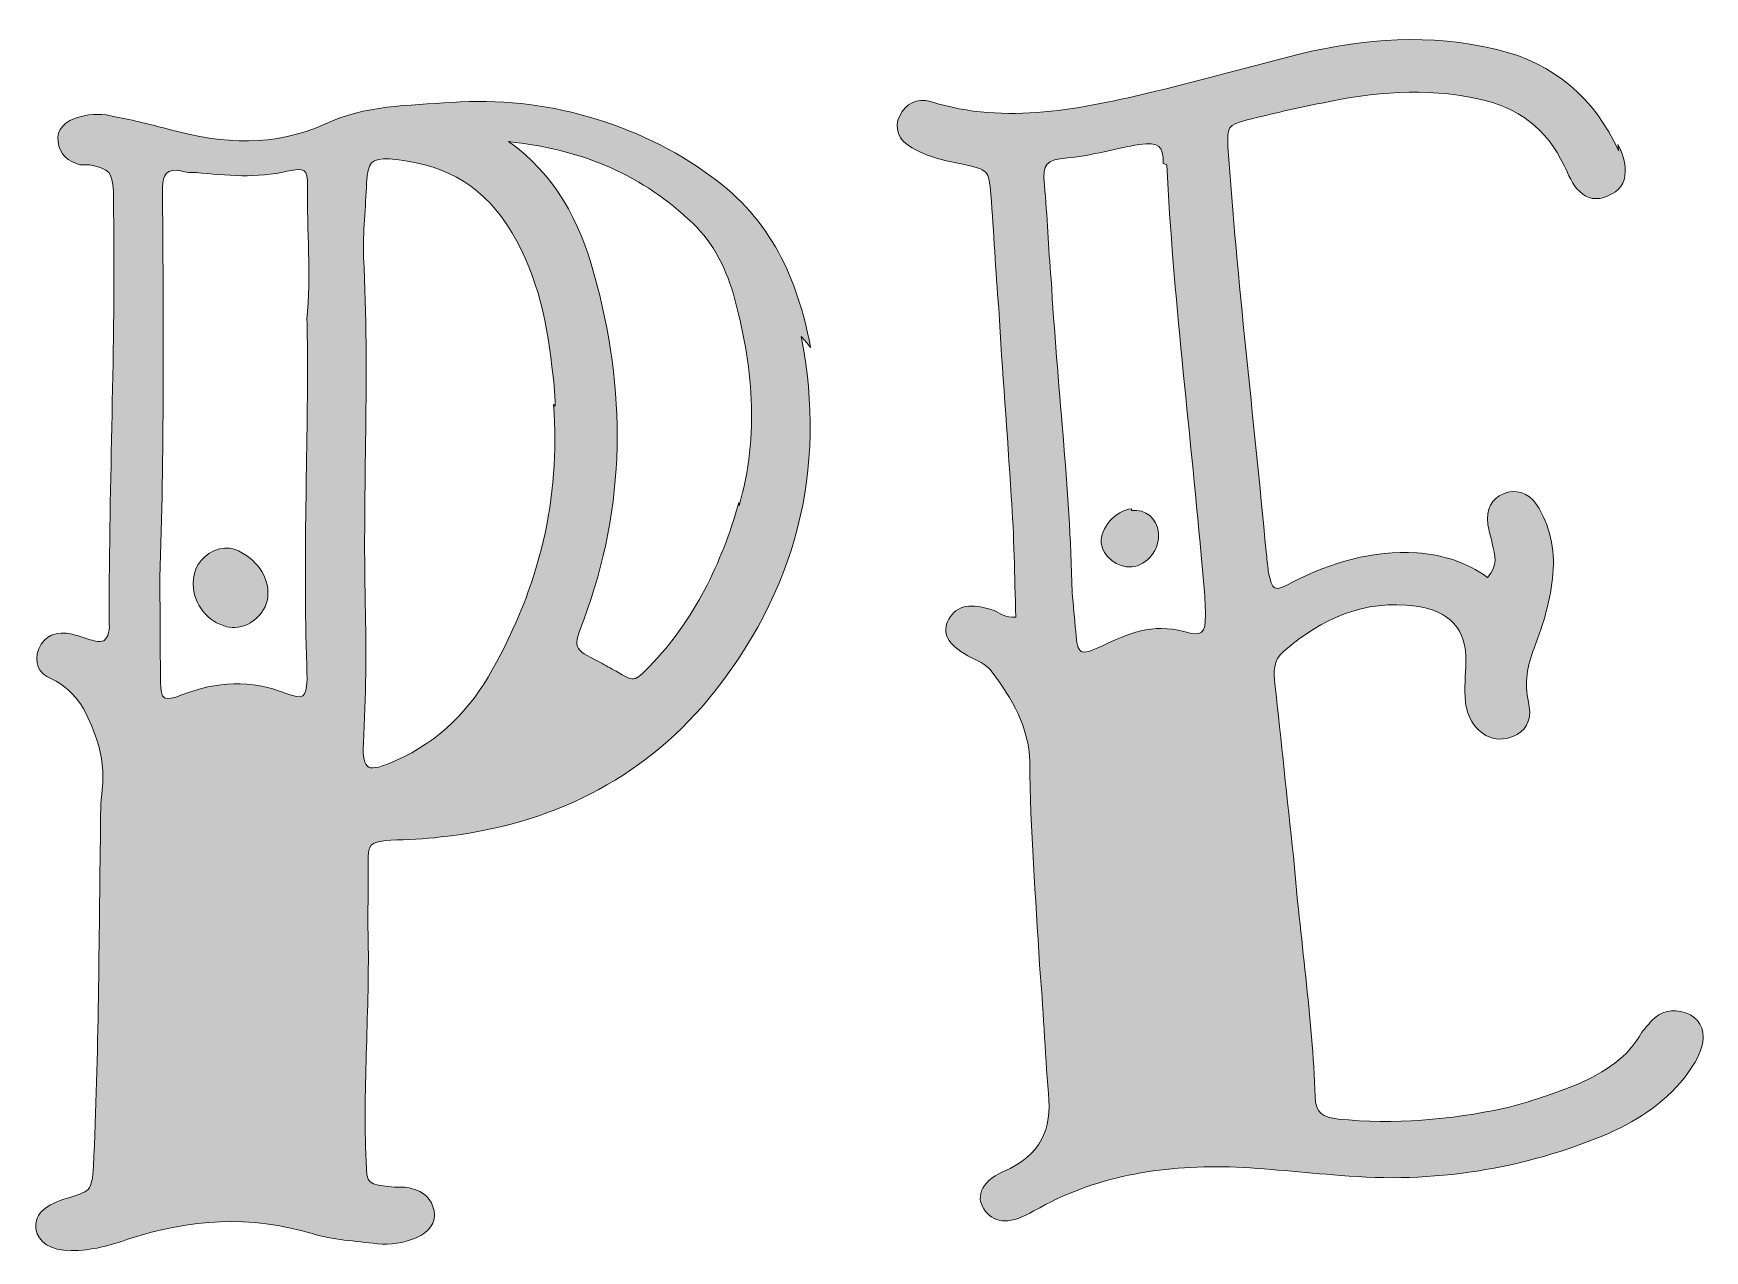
# Model space of a CAD drawing. Header units: inches. Extents: x 53 to 448, y -449 to -51.
# Drawn here: x 243.8 to 343.2, y -275.3 to -202.8 of the extents above; entities that cross this region are included whole.
import ezdxf

# ---------------------------------------------------------------- set-up
doc = ezdxf.new("R2010")
doc.units = ezdxf.units.IN
doc.header["$MEASUREMENT"] = 0
doc.layers.add('Layer 1', color=7, linetype='Continuous')

# ---------------------------------------------------------------- blocks, each defined once
blk = doc.blocks.new('block 9')
at = {"layer": 'Layer 1', "true_color": 0x0b0b0b}
h = blk.add_hatch(color=28, dxfattribs=at)
h.dxf.hatch_style = 2
edge = h.paths.add_edge_path()
edge.add_spline(control_points=[(289.466, -220.841), (291.021, -228.819), (289.164, -236.063), (283.915, -242.469), (279.956, -247.221), (274.515, -249.946), (268.024, -250.639), (267.068, -250.767), (266, -250.798), (265.041, -250.823), (263.763, -250.955), (263.661, -251.055), (263.69, -252.236), (263.725, -253.613), (263.65, -254.992), (263.684, -256.37), (263.795, -260.894), (263.359, -265.432), (263.573, -269.954), (263.606, -271.331), (263.607, -271.332), (265.259, -271.487), (265.589, -271.478), (265.919, -271.469), (266.251, -271.559), (267.027, -271.735), (267.481, -272.213), (267.612, -272.898), (267.743, -273.584), (267.32, -274.187), (266.554, -274.504), (265.791, -274.82), (265.017, -274.939), (264.243, -274.859), (262.912, -274.694), (261.585, -274.625), (260.364, -274.254), (256.701, -273.142), (253.079, -273.379), (249.439, -274.571), (248.337, -274.968), (247.231, -275.264), (246.015, -275.262), (244.798, -275.26), (244.028, -274.763), (243.922, -273.976), (243.816, -273.188), (244.368, -272.602), (245.581, -272.211), (247.231, -271.722), (247.232, -271.72), (247.34, -270.245), (247.666, -263.555), (247.663, -256.864), (247.765, -250.173), (247.766, -249.386), (247.763, -248.599), (247.869, -247.811), (247.973, -246.828), (247.867, -245.844), (247.549, -244.861), (247.02, -243.384), (246.493, -242.008), (244.815, -241.215), (244.081, -240.917), (243.771, -240.226), (244.089, -239.441), (244.408, -238.655), (245.14, -238.363), (246.081, -238.562), (246.394, -238.661), (246.709, -238.76), (247.023, -238.859), (247.336, -238.956), (247.652, -239.055), (247.965, -238.956), (248.385, -238.562), (248.277, -238.07), (248.277, -237.579), (248.267, -229.51), (248.663, -221.442), (248.542, -213.374), (248.541, -212.98), (248.54, -212.586), (248.54, -212.194), (248.438, -211.012), (248.336, -210.915), (247.135, -210.62), (246.933, -210.619), (246.734, -210.619), (246.533, -210.619), (245.831, -210.422), (245.331, -210.027), (245.234, -209.24), (245.137, -208.55), (245.638, -207.962), (246.537, -207.767), (247.235, -207.57), (247.932, -207.57), (248.631, -207.766), (249.73, -207.96), (250.827, -208.25), (251.929, -208.537), (255.031, -209.399), (258.146, -209.55), (261.115, -208.205), (263.485, -207.07), (266.075, -207.097), (268.664, -206.909), (271.452, -206.715), (274.153, -206.999), (276.79, -207.761), (279.426, -208.524), (281.892, -209.672), (284.102, -211.317), (287.676, -213.865), (289.237, -217.404), (290.022, -221.494), (289.836, -221.277), (289.651, -221.059), (289.466, -220.841)], knot_values=[0, 0, 0, 0, 1, 1, 1, 2, 2, 2, 3, 3, 3, 4, 4, 4, 5, 5, 5, 6, 6, 6, 7, 7, 7, 8, 8, 8, 9, 9, 9, 10, 10, 10, 11, 11, 11, 12, 12, 12, 13, 13, 13, 14, 14, 14, 15, 15, 15, 16, 16, 16, 17, 17, 17, 18, 18, 18, 19, 19, 19, 20, 20, 20, 21, 21, 21, 22, 22, 22, 23, 23, 23, 24, 24, 24, 25, 25, 25, 26, 26, 26, 27, 27, 27, 28, 28, 28, 29, 29, 29, 30, 30, 30, 31, 31, 31, 32, 32, 32, 33, 33, 33, 34, 34, 34, 35, 35, 35, 36, 36, 36, 37, 37, 37, 38, 38, 38, 39, 39, 39, 40, 40, 40, 40], degree=3, periodic=1)
edge = h.paths.add_edge_path()
edge.add_spline(control_points=[(260.048, -219.84), (260.299, -217.177), (260.044, -214.526), (260.09, -211.867), (260.07, -210.883), (259.968, -210.788), (258.869, -211.005), (257.071, -211.433), (255.259, -211.261), (253.452, -211.082), (253.15, -211.085), (252.851, -211.088), (252.549, -210.991), (251.745, -210.801), (251.446, -211.197), (251.452, -211.984), (251.453, -212.181), (251.455, -212.377), (251.456, -212.574), (251.505, -220.249), (251.561, -227.924), (251.293, -235.205), (251.308, -237.468), (251.32, -239.436), (251.332, -241.404), (251.338, -242.486), (251.551, -242.584), (252.601, -242.182), (254.698, -241.379), (256.689, -241.254), (258.809, -242.103), (259.868, -242.478), (259.973, -242.376), (260.057, -241.293), (260.051, -240.998), (260.045, -240.703), (260.04, -240.408), (259.815, -234.114), (260.106, -227.81), (260.081, -221.512), (260.075, -221.216), (260.069, -220.921), (260.063, -220.626), (260.058, -220.364), (260.053, -220.102), (260.048, -219.84)], knot_values=[0, 0, 0, 0, 1, 1, 1, 2, 2, 2, 3, 3, 3, 4, 4, 4, 5, 5, 5, 6, 6, 6, 7, 7, 7, 8, 8, 8, 9, 9, 9, 10, 10, 10, 11, 11, 11, 12, 12, 12, 13, 13, 13, 14, 14, 14, 15, 15, 15, 15], degree=3, periodic=1)
edge = h.paths.add_edge_path()
edge.add_spline(control_points=[(256.799, -234.165), (257.749, -235.036), (257.976, -236.213), (257.469, -237.106), (256.959, -237.902), (256.125, -238.307), (255.286, -238.121), (254.132, -237.84), (253.286, -236.764), (253.276, -235.584), (253.268, -234.699), (253.679, -234.006), (254.505, -233.603), (255.435, -233.2), (256.063, -233.585), (256.693, -234.068), (256.728, -234.1), (256.764, -234.133), (256.799, -234.165)], knot_values=[0, 0, 0, 0, 1, 1, 1, 2, 2, 2, 3, 3, 3, 4, 4, 4, 5, 5, 5, 6, 6, 6, 6], degree=3, periodic=1)
edge = h.paths.add_edge_path()
edge.add_spline(control_points=[(274.826, -224.987), (274.792, -224.201), (274.757, -223.414), (274.623, -222.631), (274.293, -219.691), (273.658, -216.765), (271.94, -214.174), (270.327, -211.677), (267.883, -210.487), (264.969, -210.273), (263.865, -210.205), (263.67, -210.505), (263.602, -211.688), (263.54, -213.166), (263.377, -214.646), (263.413, -216.122), (263.794, -223.002), (263.354, -229.903), (263.521, -236.788), (263.59, -239.542), (263.553, -242.298), (263.409, -245.057), (263.342, -246.732), (263.664, -246.825), (265.341, -246.091), (267.959, -244.936), (269.799, -243.001), (271.08, -240.692), (273.85, -235.767), (275.165, -230.486), (274.719, -224.892), (274.755, -224.924), (274.79, -224.955), (274.826, -224.987)], knot_values=[0, 0, 0, 0, 1, 1, 1, 2, 2, 2, 3, 3, 3, 4, 4, 4, 5, 5, 5, 6, 6, 6, 7, 7, 7, 8, 8, 8, 9, 9, 9, 10, 10, 10, 11, 11, 11, 11], degree=3, periodic=1)
edge = h.paths.add_edge_path()
edge.add_spline(control_points=[(285.768, -230.93), (286.973, -226.719), (286.593, -222.502), (285.429, -218.334), (284.917, -216.591), (284.116, -215.062), (282.735, -213.858), (279.748, -211.069), (276.172, -209.674), (272.049, -209.246), (274.829, -211.204), (276.271, -213.99), (277.127, -217.103), (279.075, -224.003), (279.05, -230.904), (276.523, -237.715), (275.866, -239.419), (275.861, -239.42), (277.477, -240.233), (277.8, -240.416), (278.125, -240.597), (278.449, -240.779), (279.535, -241.417), (279.534, -241.417), (280.436, -240.485), (283.137, -237.688), (284.724, -234.343), (285.756, -230.734), (285.76, -230.8), (285.764, -230.865), (285.768, -230.93)], knot_values=[0, 0, 0, 0, 1, 1, 1, 2, 2, 2, 3, 3, 3, 4, 4, 4, 5, 5, 5, 6, 6, 6, 7, 7, 7, 8, 8, 8, 9, 9, 9, 10, 10, 10, 10], degree=3, periodic=1)
at = {"layer": 'Layer 1', "lineweight": 0}
for points, knots in [([(289.466, -220.841), (291.021, -228.819), (289.164, -236.063), (283.915, -242.469), (279.956, -247.221), (274.515, -249.946), (268.024, -250.639), (267.068, -250.767), (266, -250.798), (265.041, -250.823), (263.763, -250.955), (263.661, -251.055), (263.69, -252.236), (263.725, -253.613), (263.65, -254.992), (263.684, -256.37), (263.795, -260.894), (263.359, -265.432), (263.573, -269.954), (263.606, -271.331), (263.607, -271.332), (265.259, -271.487), (265.589, -271.478), (265.919, -271.469), (266.251, -271.559), (267.027, -271.735), (267.481, -272.213), (267.612, -272.898), (267.743, -273.584), (267.32, -274.187), (266.554, -274.504), (265.791, -274.82), (265.017, -274.939), (264.243, -274.859), (262.912, -274.694), (261.585, -274.625), (260.364, -274.254), (256.701, -273.142), (253.079, -273.379), (249.439, -274.571), (248.337, -274.968), (247.231, -275.264), (246.015, -275.262), (244.798, -275.26), (244.028, -274.763), (243.922, -273.976), (243.816, -273.188), (244.368, -272.602), (245.581, -272.211), (247.231, -271.722), (247.232, -271.72), (247.34, -270.245), (247.666, -263.555), (247.663, -256.864), (247.765, -250.173), (247.766, -249.386), (247.763, -248.599), (247.869, -247.811), (247.973, -246.828), (247.867, -245.844), (247.549, -244.861), (247.02, -243.384), (246.493, -242.008), (244.815, -241.215), (244.081, -240.917), (243.771, -240.226), (244.089, -239.441), (244.408, -238.655), (245.14, -238.363), (246.081, -238.562), (246.394, -238.661), (246.709, -238.76), (247.023, -238.859), (247.336, -238.956), (247.652, -239.055), (247.965, -238.956), (248.385, -238.562), (248.277, -238.07), (248.277, -237.579), (248.267, -229.51), (248.663, -221.442), (248.542, -213.374), (248.541, -212.98), (248.54, -212.586), (248.54, -212.194), (248.438, -211.012), (248.336, -210.915), (247.135, -210.62), (246.933, -210.619), (246.734, -210.619), (246.533, -210.619), (245.831, -210.422), (245.331, -210.027), (245.234, -209.24), (245.137, -208.55), (245.638, -207.962), (246.537, -207.767), (247.235, -207.57), (247.932, -207.57), (248.631, -207.766), (249.73, -207.96), (250.827, -208.25), (251.929, -208.537), (255.031, -209.399), (258.146, -209.55), (261.115, -208.205), (263.485, -207.07), (266.075, -207.097), (268.664, -206.909), (271.452, -206.715), (274.153, -206.999), (276.79, -207.761), (279.426, -208.524), (281.892, -209.672), (284.102, -211.317), (287.676, -213.865), (289.237, -217.404), (290.022, -221.494), (289.836, -221.277), (289.651, -221.059), (289.466, -220.841)], [0, 0, 0, 0, 1, 1, 1, 2, 2, 2, 3, 3, 3, 4, 4, 4, 5, 5, 5, 6, 6, 6, 7, 7, 7, 8, 8, 8, 9, 9, 9, 10, 10, 10, 11, 11, 11, 12, 12, 12, 13, 13, 13, 14, 14, 14, 15, 15, 15, 16, 16, 16, 17, 17, 17, 18, 18, 18, 19, 19, 19, 20, 20, 20, 21, 21, 21, 22, 22, 22, 23, 23, 23, 24, 24, 24, 25, 25, 25, 26, 26, 26, 27, 27, 27, 28, 28, 28, 29, 29, 29, 30, 30, 30, 31, 31, 31, 32, 32, 32, 33, 33, 33, 34, 34, 34, 35, 35, 35, 36, 36, 36, 37, 37, 37, 38, 38, 38, 39, 39, 39, 40, 40, 40, 40]), ([(285.768, -230.93), (286.973, -226.719), (286.593, -222.502), (285.429, -218.334), (284.917, -216.591), (284.116, -215.062), (282.735, -213.858), (279.748, -211.069), (276.172, -209.674), (272.049, -209.246), (274.829, -211.204), (276.271, -213.99), (277.127, -217.103), (279.075, -224.003), (279.05, -230.904), (276.523, -237.715), (275.866, -239.419), (275.861, -239.42), (277.477, -240.233), (277.8, -240.416), (278.125, -240.597), (278.449, -240.779), (279.535, -241.417), (279.534, -241.417), (280.436, -240.485), (283.137, -237.688), (284.724, -234.343), (285.756, -230.734), (285.76, -230.8), (285.764, -230.865), (285.768, -230.93)], [0, 0, 0, 0, 1, 1, 1, 2, 2, 2, 3, 3, 3, 4, 4, 4, 5, 5, 5, 6, 6, 6, 7, 7, 7, 8, 8, 8, 9, 9, 9, 10, 10, 10, 10]), ([(260.048, -219.84), (260.299, -217.177), (260.044, -214.526), (260.09, -211.867), (260.07, -210.883), (259.968, -210.788), (258.869, -211.005), (257.071, -211.433), (255.259, -211.261), (253.452, -211.082), (253.15, -211.085), (252.851, -211.088), (252.549, -210.991), (251.745, -210.801), (251.446, -211.197), (251.452, -211.984), (251.453, -212.181), (251.455, -212.377), (251.456, -212.574), (251.505, -220.249), (251.561, -227.924), (251.293, -235.205), (251.308, -237.468), (251.32, -239.436), (251.332, -241.404), (251.338, -242.486), (251.551, -242.584), (252.601, -242.182), (254.698, -241.379), (256.689, -241.254), (258.809, -242.103), (259.868, -242.478), (259.973, -242.376), (260.057, -241.293), (260.051, -240.998), (260.045, -240.703), (260.04, -240.408), (259.815, -234.114), (260.106, -227.81), (260.081, -221.512), (260.075, -221.216), (260.069, -220.921), (260.063, -220.626), (260.058, -220.364), (260.053, -220.102), (260.048, -219.84)], [0, 0, 0, 0, 1, 1, 1, 2, 2, 2, 3, 3, 3, 4, 4, 4, 5, 5, 5, 6, 6, 6, 7, 7, 7, 8, 8, 8, 9, 9, 9, 10, 10, 10, 11, 11, 11, 12, 12, 12, 13, 13, 13, 14, 14, 14, 15, 15, 15, 15]), ([(274.826, -224.987), (274.792, -224.201), (274.757, -223.414), (274.623, -222.631), (274.293, -219.691), (273.658, -216.765), (271.94, -214.174), (270.327, -211.677), (267.883, -210.487), (264.969, -210.273), (263.865, -210.205), (263.67, -210.505), (263.602, -211.688), (263.54, -213.166), (263.377, -214.646), (263.413, -216.122), (263.794, -223.002), (263.354, -229.903), (263.521, -236.788), (263.59, -239.542), (263.553, -242.298), (263.409, -245.057), (263.342, -246.732), (263.664, -246.825), (265.341, -246.091), (267.959, -244.936), (269.799, -243.001), (271.08, -240.692), (273.85, -235.767), (275.165, -230.486), (274.719, -224.892), (274.755, -224.924), (274.79, -224.955), (274.826, -224.987)], [0, 0, 0, 0, 1, 1, 1, 2, 2, 2, 3, 3, 3, 4, 4, 4, 5, 5, 5, 6, 6, 6, 7, 7, 7, 8, 8, 8, 9, 9, 9, 10, 10, 10, 11, 11, 11, 11]), ([(256.799, -234.165), (257.749, -235.036), (257.976, -236.213), (257.469, -237.106), (256.959, -237.902), (256.125, -238.307), (255.286, -238.121), (254.132, -237.84), (253.286, -236.764), (253.276, -235.584), (253.268, -234.699), (253.679, -234.006), (254.505, -233.603), (255.435, -233.2), (256.063, -233.585), (256.693, -234.068), (256.728, -234.1), (256.764, -234.133), (256.799, -234.165)], [0, 0, 0, 0, 1, 1, 1, 2, 2, 2, 3, 3, 3, 4, 4, 4, 5, 5, 5, 6, 6, 6, 6])]:
    blk.add_open_spline(points, degree=3, knots=knots, dxfattribs=at)
blk = doc.blocks.new('block 10')
at = {"layer": 'Layer 1', "true_color": 0x0b0b0b}
h = blk.add_hatch(color=28, dxfattribs=at)
h.dxf.hatch_style = 2
edge = h.paths.add_edge_path()
edge.add_spline(control_points=[(338.059, -209.412), (338.329, -209.869), (338.515, -210.439), (338.499, -211.037), (338.496, -211.734), (338.151, -212.182), (337.474, -212.477), (336.795, -212.773), (336.265, -212.649), (335.792, -212.219), (335.321, -211.787), (335.139, -211.216), (334.857, -210.66), (333.841, -208.515), (332.126, -207.165), (329.73, -206.688), (326.595, -206.009), (323.499, -206.296), (320.44, -206.95), (318.955, -207.222), (317.477, -207.589), (316, -207.948), (314.822, -208.274), (314.833, -208.371), (314.859, -209.556), (315.419, -217.611), (316.379, -225.622), (317.134, -233.656), (317.176, -234.046), (317.218, -234.438), (317.26, -234.829), (317.488, -235.992), (317.605, -236.08), (318.699, -235.465), (321.003, -234.323), (323.441, -233.55), (326.101, -233.723), (327.593, -233.841), (329.019, -234.258), (330.303, -235.186), (330.958, -234.508), (330.764, -233.838), (330.576, -233.168), (330.527, -232.777), (330.37, -232.401), (330.321, -232.01), (330.21, -231.132), (330.55, -230.492), (331.249, -230.204), (331.949, -229.915), (332.711, -230.113), (333.228, -230.838), (334.03, -232.122), (334.32, -233.474), (334.201, -234.978), (334.083, -236.482), (333.637, -237.931), (333.078, -239.392), (332.678, -240.436), (332.49, -241.453), (332.746, -242.61), (332.772, -242.806), (332.798, -243), (332.822, -243.196), (332.817, -243.991), (332.352, -244.547), (331.516, -244.752), (330.682, -244.957), (330.105, -244.632), (329.607, -244.099), (329.23, -243.65), (329.064, -243.174), (328.992, -242.589), (328.896, -241.808), (329.009, -241), (329.018, -240.206), (329.101, -238.311), (328.002, -237.161), (326.061, -236.9), (322.935, -236.482), (320.429, -237.655), (318.192, -239.578), (317.511, -240.146), (317.583, -240.831), (317.656, -241.515), (318.021, -244.94), (318.386, -248.364), (318.751, -251.789), (319.153, -256.594), (319.881, -261.365), (320.054, -266.096), (320.051, -267.086), (320.515, -267.334), (321.413, -267.434), (324.769, -267.765), (328.07, -267.484), (331.315, -266.789), (332.822, -266.405), (334.312, -265.92), (335.683, -265.347), (337.258, -264.647), (338.693, -263.76), (339.486, -262.264), (339.678, -262.038), (339.867, -261.815), (340.059, -261.59), (340.644, -261.013), (341.279, -260.826), (342.093, -261.111), (342.908, -261.395), (343.223, -262.046), (343.114, -262.855), (342.991, -263.569), (342.626, -264.117), (342.255, -264.665), (341.04, -266.323), (339.407, -267.439), (337.511, -268.284), (332.444, -270.438), (327.055, -271.281), (321.552, -270.785), (319.31, -270.63), (317.175, -270.356), (314.948, -270.277), (310.834, -270.187), (306.918, -270.831), (303.315, -272.9), (301.938, -273.701), (301.045, -273.672), (300.433, -272.929), (299.821, -272.187), (300.079, -271.181), (301.469, -270.579), (303.815, -269.505), (304.358, -268.074), (304.178, -265.918), (303.967, -263.37), (303.863, -260.811), (303.65, -258.261), (303.423, -254.232), (303.089, -250.212), (303.07, -246.165), (303.003, -244.097), (302.009, -242.403), (300.822, -240.822), (300.468, -240.357), (299.919, -240.105), (299.371, -239.852), (298.154, -239.16), (297.789, -238.495), (298.252, -237.67), (298.715, -236.845), (299.538, -236.682), (300.947, -237.159), (301.278, -237.33), (301.614, -237.598), (302.242, -237.546), (302.141, -235.086), (302.152, -232.715), (301.953, -230.362), (301.742, -226.627), (301.427, -222.902), (301.216, -219.168), (301.026, -216.913), (300.935, -214.649), (300.744, -212.395), (300.62, -210.924), (300.62, -210.924), (298.973, -210.568), (297.946, -210.356), (296.921, -210.141), (296.074, -209.615), (295.234, -209.186), (294.976, -208.416), (295.323, -207.699), (295.669, -206.982), (296.346, -206.633), (297.164, -206.864), (301.695, -208.28), (306.152, -207.285), (310.573, -206.244), (313.425, -205.561), (316.257, -204.759), (319.092, -204.036), (323.01, -203.089), (326.888, -202.801), (330.86, -203.759), (334.308, -204.584), (336.632, -206.634), (338.115, -209.8), (338.096, -209.671), (338.077, -209.541), (338.059, -209.412)], knot_values=[0, 0, 0, 0, 1, 1, 1, 2, 2, 2, 3, 3, 3, 4, 4, 4, 5, 5, 5, 6, 6, 6, 7, 7, 7, 8, 8, 8, 9, 9, 9, 10, 10, 10, 11, 11, 11, 12, 12, 12, 13, 13, 13, 14, 14, 14, 15, 15, 15, 16, 16, 16, 17, 17, 17, 18, 18, 18, 19, 19, 19, 20, 20, 20, 21, 21, 21, 22, 22, 22, 23, 23, 23, 24, 24, 24, 25, 25, 25, 26, 26, 26, 27, 27, 27, 28, 28, 28, 29, 29, 29, 30, 30, 30, 31, 31, 31, 32, 32, 32, 33, 33, 33, 34, 34, 34, 35, 35, 35, 36, 36, 36, 37, 37, 37, 38, 38, 38, 39, 39, 39, 40, 40, 40, 41, 41, 41, 42, 42, 42, 43, 43, 43, 44, 44, 44, 45, 45, 45, 46, 46, 46, 47, 47, 47, 48, 48, 48, 49, 49, 49, 50, 50, 50, 51, 51, 51, 52, 52, 52, 53, 53, 53, 54, 54, 54, 55, 55, 55, 56, 56, 56, 57, 57, 57, 58, 58, 58, 59, 59, 59, 60, 60, 60, 61, 61, 61, 62, 62, 62, 63, 63, 63, 64, 64, 64, 64], degree=3, periodic=1)
edge = h.paths.add_edge_path()
edge.add_spline(control_points=[(311.009, -210.551), (311.001, -209.464), (310.781, -209.29), (309.58, -209.41), (308.187, -209.646), (306.812, -210.074), (305.308, -210.213), (304.007, -210.332), (303.821, -210.546), (303.936, -211.82), (304.104, -213.682), (304.17, -215.553), (304.337, -217.415), (304.685, -223.607), (305.456, -229.86), (305.588, -236.071), (305.657, -236.856), (305.728, -237.639), (305.797, -238.424), (305.92, -239.796), (306.034, -239.885), (307.353, -239.272), (308.873, -238.541), (310.394, -237.902), (312.242, -238.412), (313.329, -238.7), (313.529, -238.58), (313.516, -237.395), (313.503, -236.21), (313.382, -235.034), (313.264, -233.86), (312.583, -226.117), (311.602, -218.404), (311.22, -210.629), (311.15, -210.603), (311.08, -210.577), (311.009, -210.551)], knot_values=[0, 0, 0, 0, 1, 1, 1, 2, 2, 2, 3, 3, 3, 4, 4, 4, 5, 5, 5, 6, 6, 6, 7, 7, 7, 8, 8, 8, 9, 9, 9, 10, 10, 10, 11, 11, 11, 12, 12, 12, 12], degree=3, periodic=1)
edge = h.paths.add_edge_path()
edge.add_spline(control_points=[(309.124, -231.201), (309.953, -231.123), (310.632, -231.649), (310.718, -232.531), (310.814, -233.51), (310.066, -234.472), (309.129, -234.561), (308.296, -234.64), (307.391, -233.933), (307.319, -233.149), (307.239, -232.267), (308.183, -231.192), (309.115, -231.103), (309.118, -231.136), (309.122, -231.169), (309.124, -231.201)], knot_values=[0, 0, 0, 0, 1, 1, 1, 2, 2, 2, 3, 3, 3, 4, 4, 4, 5, 5, 5, 5], degree=3, periodic=1)
at = {"layer": 'Layer 1', "lineweight": 0}
for points, knots in [([(338.059, -209.412), (338.329, -209.869), (338.515, -210.439), (338.499, -211.037), (338.496, -211.734), (338.151, -212.182), (337.474, -212.477), (336.795, -212.773), (336.265, -212.649), (335.792, -212.219), (335.321, -211.787), (335.139, -211.216), (334.857, -210.66), (333.841, -208.515), (332.126, -207.165), (329.73, -206.688), (326.595, -206.009), (323.499, -206.296), (320.44, -206.95), (318.955, -207.222), (317.477, -207.589), (316, -207.948), (314.822, -208.274), (314.833, -208.371), (314.859, -209.556), (315.419, -217.611), (316.379, -225.622), (317.134, -233.656), (317.176, -234.046), (317.218, -234.438), (317.26, -234.829), (317.488, -235.992), (317.605, -236.08), (318.699, -235.465), (321.003, -234.323), (323.441, -233.55), (326.101, -233.723), (327.593, -233.841), (329.019, -234.258), (330.303, -235.186), (330.958, -234.508), (330.764, -233.838), (330.576, -233.168), (330.527, -232.777), (330.37, -232.401), (330.321, -232.01), (330.21, -231.132), (330.55, -230.492), (331.249, -230.204), (331.949, -229.915), (332.711, -230.113), (333.228, -230.838), (334.03, -232.122), (334.32, -233.474), (334.201, -234.978), (334.083, -236.482), (333.637, -237.931), (333.078, -239.392), (332.678, -240.436), (332.49, -241.453), (332.746, -242.61), (332.772, -242.806), (332.798, -243), (332.822, -243.196), (332.817, -243.991), (332.352, -244.547), (331.516, -244.752), (330.682, -244.957), (330.105, -244.632), (329.607, -244.099), (329.23, -243.65), (329.064, -243.174), (328.992, -242.589), (328.896, -241.808), (329.009, -241), (329.018, -240.206), (329.101, -238.311), (328.002, -237.161), (326.061, -236.9), (322.935, -236.482), (320.429, -237.655), (318.192, -239.578), (317.511, -240.146), (317.583, -240.831), (317.656, -241.515), (318.021, -244.94), (318.386, -248.364), (318.751, -251.789), (319.153, -256.594), (319.881, -261.365), (320.054, -266.096), (320.051, -267.086), (320.515, -267.334), (321.413, -267.434), (324.769, -267.765), (328.07, -267.484), (331.315, -266.789), (332.822, -266.405), (334.312, -265.92), (335.683, -265.347), (337.258, -264.647), (338.693, -263.76), (339.486, -262.264), (339.678, -262.038), (339.867, -261.815), (340.059, -261.59), (340.644, -261.013), (341.279, -260.826), (342.093, -261.111), (342.908, -261.395), (343.223, -262.046), (343.114, -262.855), (342.991, -263.569), (342.626, -264.117), (342.255, -264.665), (341.04, -266.323), (339.407, -267.439), (337.511, -268.284), (332.444, -270.438), (327.055, -271.281), (321.552, -270.785), (319.31, -270.63), (317.175, -270.356), (314.948, -270.277), (310.834, -270.187), (306.918, -270.831), (303.315, -272.9), (301.938, -273.701), (301.045, -273.672), (300.433, -272.929), (299.821, -272.187), (300.079, -271.181), (301.469, -270.579), (303.815, -269.505), (304.358, -268.074), (304.178, -265.918), (303.967, -263.37), (303.863, -260.811), (303.65, -258.261), (303.423, -254.232), (303.089, -250.212), (303.07, -246.165), (303.003, -244.097), (302.009, -242.403), (300.822, -240.822), (300.468, -240.357), (299.919, -240.105), (299.371, -239.852), (298.154, -239.16), (297.789, -238.495), (298.252, -237.67), (298.715, -236.845), (299.538, -236.682), (300.947, -237.159), (301.278, -237.33), (301.614, -237.598), (302.242, -237.546), (302.141, -235.086), (302.152, -232.715), (301.953, -230.362), (301.742, -226.627), (301.427, -222.902), (301.216, -219.168), (301.026, -216.913), (300.935, -214.649), (300.744, -212.395), (300.62, -210.924), (300.62, -210.924), (298.973, -210.568), (297.946, -210.356), (296.921, -210.141), (296.074, -209.615), (295.234, -209.186), (294.976, -208.416), (295.323, -207.699), (295.669, -206.982), (296.346, -206.633), (297.164, -206.864), (301.695, -208.28), (306.152, -207.285), (310.573, -206.244), (313.425, -205.561), (316.257, -204.759), (319.092, -204.036), (323.01, -203.089), (326.888, -202.801), (330.86, -203.759), (334.308, -204.584), (336.632, -206.634), (338.115, -209.8), (338.096, -209.671), (338.077, -209.541), (338.059, -209.412)], [0, 0, 0, 0, 1, 1, 1, 2, 2, 2, 3, 3, 3, 4, 4, 4, 5, 5, 5, 6, 6, 6, 7, 7, 7, 8, 8, 8, 9, 9, 9, 10, 10, 10, 11, 11, 11, 12, 12, 12, 13, 13, 13, 14, 14, 14, 15, 15, 15, 16, 16, 16, 17, 17, 17, 18, 18, 18, 19, 19, 19, 20, 20, 20, 21, 21, 21, 22, 22, 22, 23, 23, 23, 24, 24, 24, 25, 25, 25, 26, 26, 26, 27, 27, 27, 28, 28, 28, 29, 29, 29, 30, 30, 30, 31, 31, 31, 32, 32, 32, 33, 33, 33, 34, 34, 34, 35, 35, 35, 36, 36, 36, 37, 37, 37, 38, 38, 38, 39, 39, 39, 40, 40, 40, 41, 41, 41, 42, 42, 42, 43, 43, 43, 44, 44, 44, 45, 45, 45, 46, 46, 46, 47, 47, 47, 48, 48, 48, 49, 49, 49, 50, 50, 50, 51, 51, 51, 52, 52, 52, 53, 53, 53, 54, 54, 54, 55, 55, 55, 56, 56, 56, 57, 57, 57, 58, 58, 58, 59, 59, 59, 60, 60, 60, 61, 61, 61, 62, 62, 62, 63, 63, 63, 64, 64, 64, 64]), ([(311.009, -210.551), (311.001, -209.464), (310.781, -209.29), (309.58, -209.41), (308.187, -209.646), (306.812, -210.074), (305.308, -210.213), (304.007, -210.332), (303.821, -210.546), (303.936, -211.82), (304.104, -213.682), (304.17, -215.553), (304.337, -217.415), (304.685, -223.607), (305.456, -229.86), (305.588, -236.071), (305.657, -236.856), (305.728, -237.639), (305.797, -238.424), (305.92, -239.796), (306.034, -239.885), (307.353, -239.272), (308.873, -238.541), (310.394, -237.902), (312.242, -238.412), (313.329, -238.7), (313.529, -238.58), (313.516, -237.395), (313.503, -236.21), (313.382, -235.034), (313.264, -233.86), (312.583, -226.117), (311.602, -218.404), (311.22, -210.629), (311.15, -210.603), (311.08, -210.577), (311.009, -210.551)], [0, 0, 0, 0, 1, 1, 1, 2, 2, 2, 3, 3, 3, 4, 4, 4, 5, 5, 5, 6, 6, 6, 7, 7, 7, 8, 8, 8, 9, 9, 9, 10, 10, 10, 11, 11, 11, 12, 12, 12, 12]), ([(309.124, -231.201), (309.953, -231.123), (310.632, -231.649), (310.718, -232.531), (310.814, -233.51), (310.066, -234.472), (309.129, -234.561), (308.296, -234.64), (307.391, -233.933), (307.319, -233.149), (307.239, -232.267), (308.183, -231.192), (309.115, -231.103), (309.118, -231.136), (309.122, -231.169), (309.124, -231.201)], [0, 0, 0, 0, 1, 1, 1, 2, 2, 2, 3, 3, 3, 4, 4, 4, 5, 5, 5, 5])]:
    blk.add_open_spline(points, degree=3, knots=knots, dxfattribs=at)
blk = doc.blocks.new('block 5')
at = {"layer": 'Layer 1'}
for name in ['block 10', 'block 9']:
    blk.add_blockref(name, (0, 0), dxfattribs=at)
blk = doc.blocks.new('block 2')
at = {"layer": 'Layer 1'}
blk.add_blockref('block 5', (0, 0), dxfattribs=at)

msp = doc.modelspace()

# ---------------------------------------------------------------- block references
at = {"layer": 'Layer 1'}
msp.add_blockref('block 2', (0, 0), dxfattribs=at)

doc.saveas('drawing.dxf')
